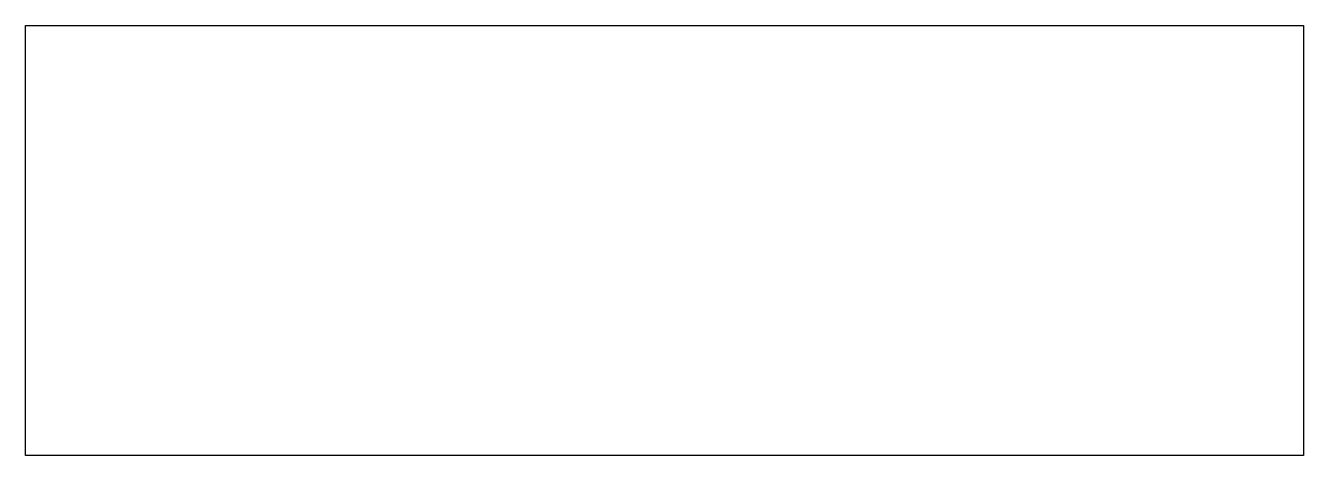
# Model space of a CAD drawing. Header units: millimetres. Extents: x -303 to 1433, y -323 to 261.
import ezdxf

# ---------------------------------------------------------------- set-up
doc = ezdxf.new("R2010")
doc.units = ezdxf.units.MM
doc.layers.get('0').update_dxf_attribs({"lineweight": 25})
picture_1 = doc.add_image_def('image1.svg', size_in_pixel=(1736, 584))

msp = doc.modelspace()

# ---------------------------------------------------------------- pictures from other files: only their frames are drawn
image = msp.add_image(picture_1, insert=(-303.3, -322.8), size_in_units=(1736, 584))
image.dxf.flags = 7

doc.saveas('drawing.dxf')
